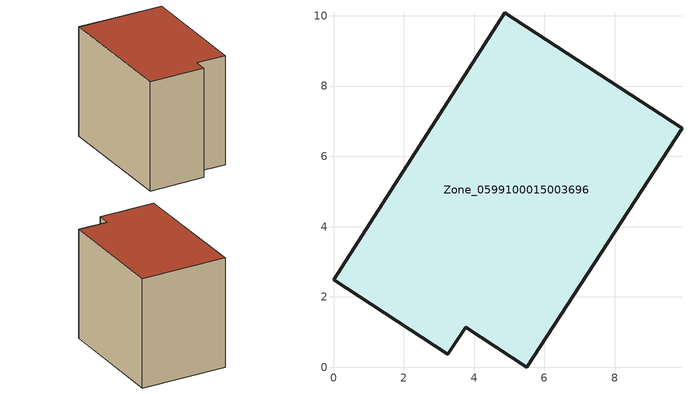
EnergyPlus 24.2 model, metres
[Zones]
Zone_0599100015003696
 floor ground (C_G): 4.88,10.08 9.92,6.8 5.49,0 3.76,1.13 3.26,0.36 0,2.49 z0.83
 wall outside (C_F): 9.92,6.8 4.88,10.08 0,2.49 3.26,0.36 3.76,1.13 5.49,0 9.92,6.8 z0.83:8.55
 roof outside (C_R): 4.88,10.08 0,2.49 3.26,0.36 3.76,1.13 5.49,0 9.92,6.8 z8.55
[BUILDING]
Pand.0599100015003696: North Axis=0; Terrain=City; Loads Convergence Tolerance Value=0.04; Temperature Convergence Tolerance Value=0.4; Solar Distribution=FullExterior; Maximum Number of Warmup Days=25; Minimum Number of Warmup Days=1
[Site:Location]
Rotterdam.The.Hague.AP_ZH_NLD Design_Conditions: Latitude=51.96; Longitude=4.45; Time Zone=1; Elevation=-4.5
[SITE:GROUNDTEMPERATURE:BUILDINGSURFACE]
18, 18, 18, 18, 18, 18, 18, 18, 18, 18, 18, 18
[MATERIAL] Thermal Absorptance=0.9; Solar Absorptance=0.7; Visible Absorptance=0.7
Name | Roughness | Thickness | Conductivity | Density | Specific Heat
G.TI.1965-1974 | MediumSmooth | 0.15 | 0.882353 | 540 | 1210
F.TI.1965-1974 | Rough | 0.3 | 0.697674 | 1920 | 840
R.TI.1965-1974 | MediumRough | 0.2 | 0.232558 | 1500 | 1000
[CONSTRUCTION]
C_G: G.TI.1965-1974
C_F: F.TI.1965-1974
C_R: R.TI.1965-1974
[ZONE]
Zone_0599100015003696: Type=1; Multiplier=1; Ceiling Height=Autocalculate; Volume=Autocalculate; Floor Area=autocalculate; Part of Total Floor Area=Yes
[ZONEINFILTRATION:DESIGNFLOWRATE]
Infil_Zone_0599100015003696: Zone or ZoneList or Space or SpaceList=Zone_0599100015003696; Schedule=AlwaysOn; Design Flow Rate Calculation Method=Flow/Area; Flow Rate per Floor Area=0.003; Constant Term Coefficient=1; Temperature Term Coefficient=0; Velocity Term Coefficient=0; Velocity Squared Term Coefficient=0
[HVACTEMPLATE:ZONE:IDEALLOADSAIRSYSTEM]
Zone_0599100015003696: Maximum Heating Supply Air Temperature=50; Minimum Cooling Supply Air Temperature=13; Maximum Heating Supply Air Humidity Ratio=0.0156; Minimum Cooling Supply Air Humidity Ratio=0.0077; Heating Limit=NoLimit; Cooling Limit=NoLimit; Dehumidification Control Type=ConstantSensibleHeatRatio; Cooling Sensible Heat Ratio=0.7; Dehumidification Setpoint=60; Humidification Control Type=None; Humidification Setpoint=30; Outdoor Air Method=None; Outdoor Air Flow Rate per Person=0.00944; Outdoor Air Flow Rate per Zone Floor Area=0; Outdoor Air Flow Rate per Zone=0; Demand Controlled Ventilation Type=None; Outdoor Air Economizer Type=NoEconomizer; Heat Recovery Type=None; Sensible Heat Recovery Effectiveness=0.7; Latent Heat Recovery Effectiveness=0.65
[ZONECONTROL:THERMOSTAT]
ThermostatControl_Zone_0599100015003696: Zone or ZoneList=Zone_0599100015003696; Control Type Schedule=DualSetpointControlType; Control 1=Thermostat_Zone_0599100015003696; Temperature Difference Between Cutout And Setpoint=0
[THERMOSTATSETPOINT:DUALSETPOINT]
Thermostat_Zone_0599100015003696: Heating Setpoint Temperature Schedule=HeatingSetpoint_Zone_0599100015003696; Cooling Setpoint Temperature Schedule=CoolingSetpoint_Zone_0599100015003696
[SCHEDULE:COMPACT]
HeatingSetpoint_Zone_0599100015003696: Through: 12/31, For: AllDays, Until: 24:00, 21
CoolingSetpoint_Zone_0599100015003696: Through: 12/31, For: AllDays, Until: 24:00, 24
DualSetpointControlType: Through: 12/31, For: AllDays, Until: 24:00, 4
AlwaysOn: Through: 12/31, For: AllDays, Until: 24:00, 1
